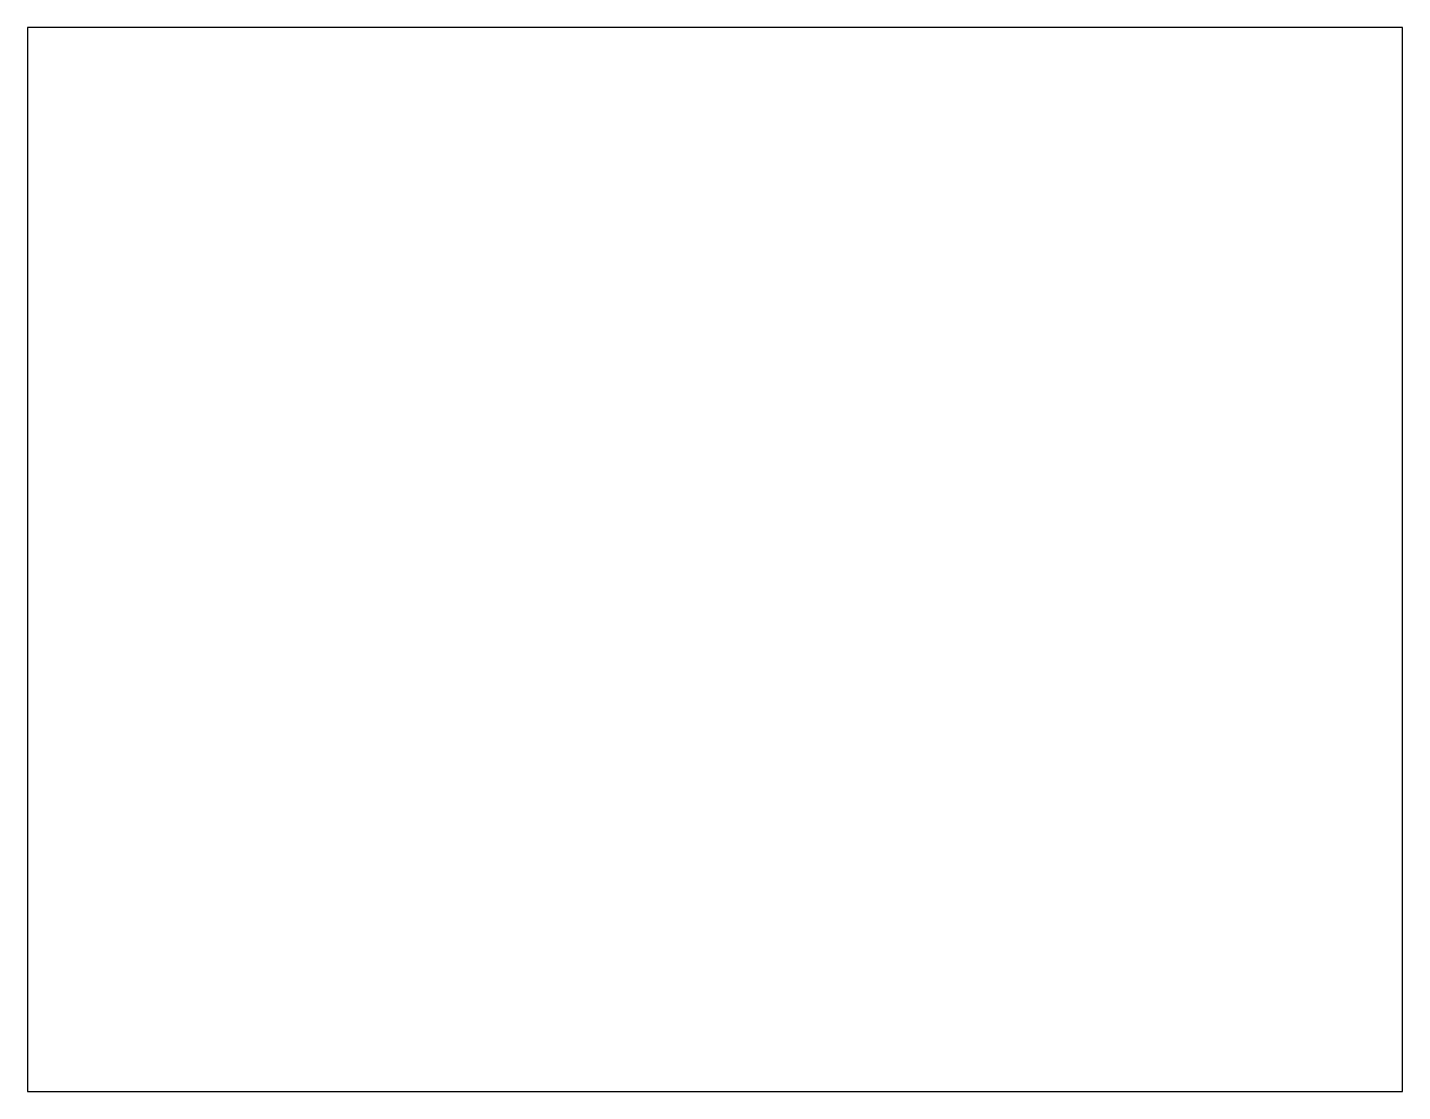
# Model space of a CAD drawing. Header units: millimetres. Extents: x -44 to 346, y -59 to 243.
import ezdxf

# ---------------------------------------------------------------- set-up
doc = ezdxf.new("R2010")
doc.units = ezdxf.units.MM
doc.layers.get('0').update_dxf_attribs({"linetype": 'CONTINUOUS'})

msp = doc.modelspace()

# ---------------------------------------------------------------- linework, layer by layer
msp.add_lwpolyline([(346, 243.1), (-44, 243.1), (-44, -58.9), (346, -58.9)], close=True)
msp.add_lwpolyline([(346, 243.1), (-44, 243.1), (-44, -58.9), (346, -58.9)], close=True)

doc.saveas('drawing.dxf')
